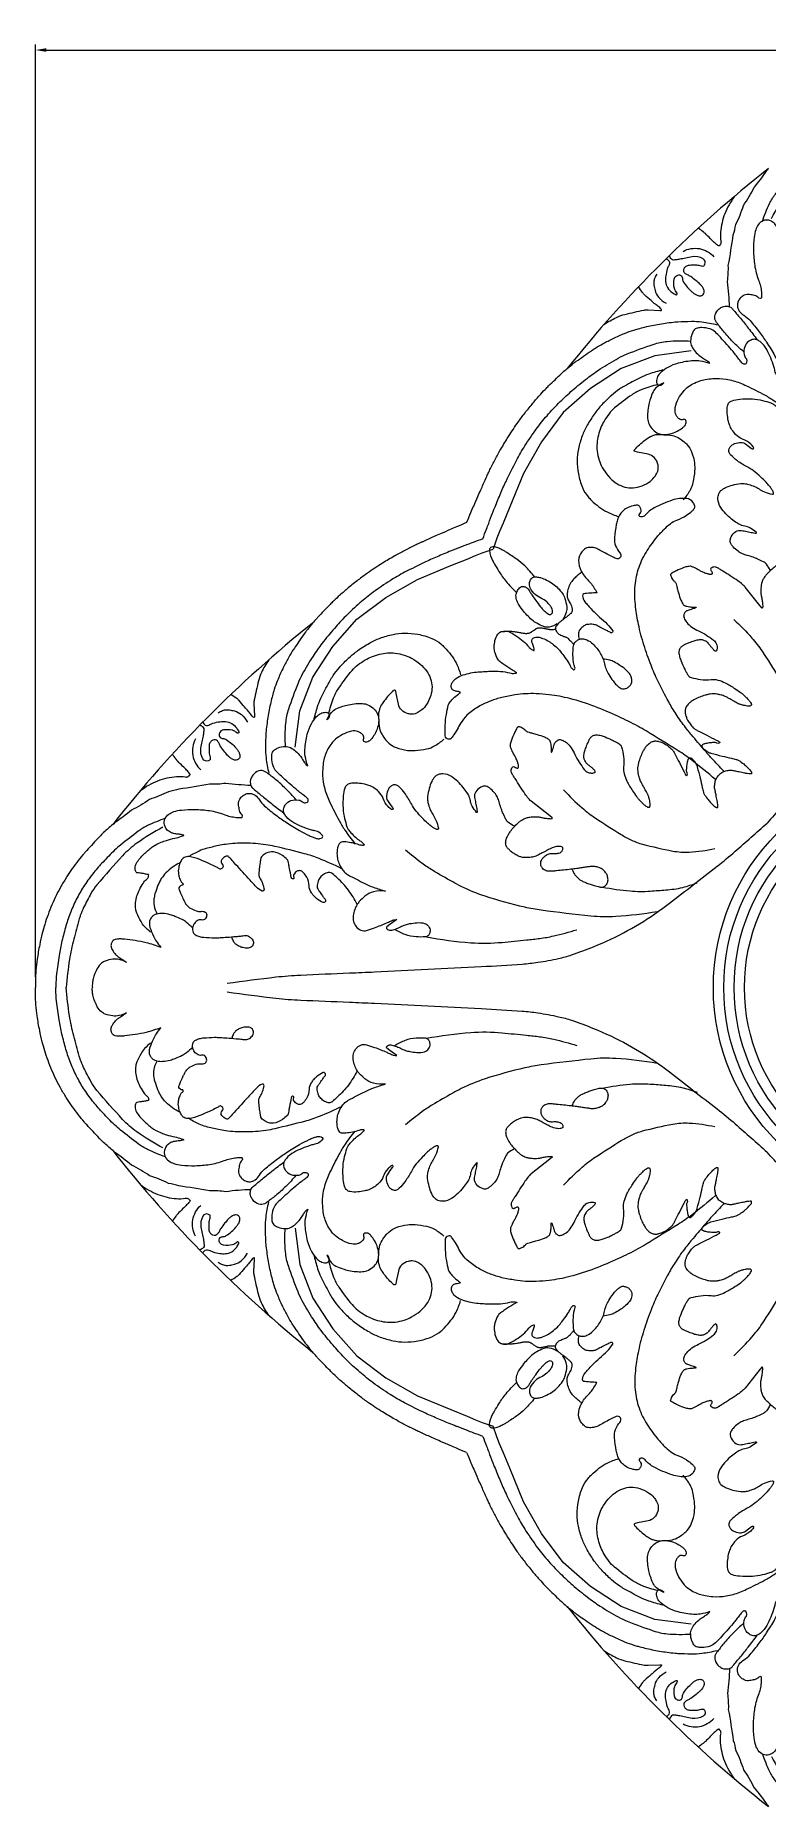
# Model space of a CAD drawing. Header units: millimetres. Extents: x 96 to 279, y 61 to 183.
# Drawn here: x 132.22 to 140.81, y 157.22 to 177.97 of the extents above; entities that cross this region are included whole.
import ezdxf

# ---------------------------------------------------------------- set-up
doc = ezdxf.new("R2010")
doc.units = ezdxf.units.MM
doc.layers.add('DIMENSIONS', color=4, linetype='Continuous')
doc.layers.add('PART', color=7, linetype='Continuous')
doc.styles.get("Standard").update_dxf_attribs({"font": 'arial.ttf'})
doc.dimstyles.new('BALMER1', dxfattribs={"dimscale": 0, "dimtxt": 0.09375, "dimasz": 0.125, "dimexe": 0.0625, "dimexo": 0.125, "dimgap": 0.0625, "dimtad": 1, "dimdec": 4, "dimlfac": -1, "dimzin": 3, "dimdsep": 46, "dimlunit": 4, "dimtxsty": 'Standard', "dimcen": 0.0625, "dimdle": 0.0625, "dimclrd": 256, "dimclre": 256, "dimclrt": 256, "dimadec": 0, "dimazin": 0, "dimtfac": 0.75, "dimtdec": 4, "dimtix": 1, "dimtmove": 2, "dimatfit": 3, "dimfxl": 1, "dimtolj": 1, "dimtzin": 3, "dimarcsym": 0})

# ---------------------------------------------------------------- blocks, each defined once
blk = doc.blocks.new('*D124')
at = {"layer": 'Defpoints', "color": 0, "transparency": 16777216}
for p in [(153.221, 177.801), (132.221, 166.817), (153.221, 166.817)]:
    blk.add_point(p, dxfattribs=at)
at = {"layer": 'DIMENSIONS', "lineweight": -2, "transparency": 16777216}
for p, q in [((132.221, 166.942), (132.221, 177.864)), ((153.221, 166.942), (153.221, 177.864)), ((132.346, 177.801), (153.096, 177.801))]:
    blk.add_line(p, q, dxfattribs=at)
at = {"layer": 'DIMENSIONS', "transparency": 16777216}
for points in [[(132.346, 177.822), (132.346, 177.78), (132.221, 177.801)], [(153.096, 177.822), (153.096, 177.78), (153.221, 177.801)]]:
    blk.add_solid(points, dxfattribs=at)
at = {"layer": 'DIMENSIONS', "transparency": 16777216, "insert": (142.721, 177.911), "char_height": 0.0938, "attachment_point": 5}
blk.add_mtext('\\A1;D', dxfattribs=at)
blk = doc.blocks.new('BALMERREPEAT217VIA')
at = {"layer": 'PART', "flags": 128}
for points in [[(-1.983, 8.977, -0.029503), (-1.898, 9.186, -0.051862), (-1.831, 9.296, -0.00731), (-1.67, 9.503, -0.020708), (-1.609, 9.573, -0.014769), (-1.471, 9.709, -0.017389), (-1.348, 9.817, -0.024386), (-1.2, 9.925, -0.025962), (-1.052, 10.012, -0.024406), (-0.889, 10.087, -0.025103), (-0.724, 10.143, -0.014163), (-0.546, 10.19, -0.015188), (-0.377, 10.223, -0.012892), (-0.159, 10.254, -0.020884), (-0.024, 10.263, -0.012557), (-0.021, 10.263, -0.002108), (0, 10.263)], [(-1.878, 9.01, -0.03179), (-1.691, 9.312, -0.0511), (-1.545, 9.479, -0.012615), (-1.204, 9.78, -0.046704), (-1.102, 9.85, -0.015938), (-0.937, 9.936, -0.029561), (-0.844, 9.975, -0.014185), (-0.804, 9.987, -0.00239), (-0.566, 10.052, -0.02731), (-0.33, 10.102, -0.019751), (0, 10.14)], [(-0.295, 9.434, -0.077789), (-0.329, 9.519, -0.091978), (-0.332, 9.596, -0.050003), (-0.311, 9.682, -0.087069), (-0.285, 9.726, -0.096107), (-0.224, 9.776, -0.057924), (-0.102, 9.825, -0.042718), (-0.058, 9.833, -0.033073), (0, 9.834)], [(-2.368, 7.974, 0.025879), (-2.392, 8.271, 0.040683), (-2.382, 8.46, 0.011183), (-2.324, 8.82, 0.032821), (-2.294, 8.94, 0.036889), (-2.204, 9.164, 0.03627), (-2.079, 9.375, 0.022418), (-1.929, 9.573, 0.002776), (-1.91, 9.595, 0.019342)], [(-0.471, 9.03, -0.022988), (-0.525, 9.203, -0.031841), (-0.55, 9.332, -0.002424), (-0.566, 9.456, -0.010696), (-0.569, 9.484, -0.028354), (-0.569, 9.53, -0.035316), (-0.565, 9.566, -0.151185), (-0.552, 9.592, -0.117139), (-0.521, 9.611, -0.12004), (-0.483, 9.615, -0.099853), (-0.439, 9.599, -0.039784), (-0.388, 9.561, -0.066364), (-0.362, 9.532, -0.002932), (-0.336, 9.493, 0.003049), (-0.31, 9.456, 0.001657), (-0.306, 9.449, 0.000712), (-0.295, 9.434)], [(-0.649, 9.151, 0.04445), (-0.715, 9.222, 0.059751), (-0.774, 9.264, 0.025362), (-0.872, 9.312, 0.058927), (-0.917, 9.325, 0.062953), (-0.993, 9.327, 0.057871), (-1.074, 9.311, 0.031351), (-1.146, 9.282, 0.028392), (-1.221, 9.24, 0.091159), (-1.267, 9.199, -0.153106), (-1.298, 9.177, -0.094613), (-1.317, 9.174, -0.297546), (-1.323, 9.178, -0.034906), (-1.324, 9.184, -0.005313), (-1.332, 9.222, -0.024734), (-1.34, 9.277, 0.038791), (-1.346, 9.311, 0.233622), (-1.358, 9.325, 0.099997), (-1.397, 9.333, 0.140951), (-1.458, 9.316, 0.06527), (-1.562, 9.232, 0.019865), (-1.645, 9.136, 0.054143), (-1.67, 9.097, 0.017574), (-1.702, 9.027, 0.020614), (-1.725, 8.965, 0.027729), (-1.75, 8.868, -0.034119), (-1.772, 8.788, -0.014675), (-1.782, 8.761, -0.472477), (-1.783, 8.761, -0.177921), (-1.784, 8.761, -0.008528), (-1.789, 8.781, -0.044345), (-1.797, 8.829, 0.040644), (-1.805, 8.882, 0.069527), (-1.817, 8.915, 0.049417), (-1.846, 8.956, 0.09236), (-1.867, 8.973, 0.057299), (-1.907, 8.989, 0.166691), (-1.973, 8.985, 0.145326), (-2.031, 8.938, 0.069742), (-2.061, 8.878, 0.053136), (-2.08, 8.791, 0.033301), (-2.087, 8.633, 0.030492), (-2.073, 8.461, 0.057091), (-2.027, 8.289, -0.069948), (-1.994, 8.147, -0.035597), (-1.992, 8.085, -0.231978), (-1.997, 8.077, -0.370336), (-2.023, 8.079, 0.14311), (-2.075, 8.109, 0.027353), (-2.134, 8.12, 0.052857), (-2.166, 8.121, 0.10794), (-2.198, 8.111, 0.071758), (-2.238, 8.081, 0.083374), (-2.265, 8.041, 0.098811), (-2.275, 8.002, 0.082246), (-2.27, 7.961, 0.087579), (-2.253, 7.926, 0.096463), (-2.199, 7.876, -0.076057), (-2.127, 7.815, -0.015338), (-2.019, 7.681, -0.017962), (-1.934, 7.56, -0.01428), (-1.839, 7.406, -0.019992), (-1.78, 7.292, -0.020099), (-1.761, 7.248, -0.022679), (-1.748, 7.209, -0.095278), (-1.745, 7.167, -0.148917), (-1.756, 7.142, -0.402336), (-1.783, 7.139, -0.133388), (-1.827, 7.197, -0.050308), (-1.836, 7.227, 0.031252), (-1.848, 7.275, 0.047366), (-1.931, 7.474, 0.092166), (-2.001, 7.561, 0.066168), (-2.038, 7.585, 0.084075), (-2.072, 7.595, 0.112108), (-2.103, 7.591, 0.073825), (-2.145, 7.569, 0.154662), (-2.19, 7.508, 0.125748), (-2.197, 7.416, 0.143735), (-2.176, 7.373, -0.211681), (-2.165, 7.342, -0.089866), (-2.173, 7.313, -0.213465), (-2.183, 7.305, -0.127539), (-2.2, 7.304, -0.12782), (-2.214, 7.312, -0.054513), (-2.248, 7.35, 0.021349), (-2.327, 7.451, 0.008184), (-2.475, 7.619, 0.021634), (-2.534, 7.679, 0.10672), (-2.596, 7.716, 0.077558), (-2.693, 7.732, 0.053351), (-2.745, 7.727, 0.104035), (-2.77, 7.717, 0.097759), (-2.786, 7.699, 0.047546), (-2.808, 7.656, 0.089825), (-2.824, 7.575, 0.1187), (-2.811, 7.513, 0.063759), (-2.771, 7.453, 0.056098), (-2.711, 7.397, 0.029134), (-2.661, 7.364, -0.039555), (-2.624, 7.339, -0.031973), (-2.615, 7.331, -0.014998), (-2.597, 7.311)], [(-2.308, 9.271, 0.06887), (-2.423, 9.066, 0.072868), (-2.473, 8.849, 0.067414), (-2.468, 8.745, -0.194129), (-2.475, 8.708, -0.078129), (-2.491, 8.69, -0.278922), (-2.498, 8.689, -0.067321), (-2.51, 8.697, -0.019931), (-2.547, 8.729, -0.012526), (-2.594, 8.776, 0.010373), (-2.651, 8.833, 0.031463), (-2.677, 8.855, 0.015053), (-2.735, 8.896)], [(-0.699, 8.661, -0.036831), (-0.763, 8.729, -0.055414), (-0.796, 8.781, -0.017651), (-0.834, 8.866, -0.027662), (-0.853, 8.922, -0.055592), (-0.868, 9.012, -0.076359), (-0.861, 9.078, -0.071467), (-0.847, 9.114, -0.080096), (-0.824, 9.14, -0.100642), (-0.788, 9.161, -0.094949), (-0.744, 9.166, -0.0654), (-0.705, 9.159, -0.02358), (-0.604, 9.119, -0.042732), (-0.541, 9.084, -0.034405), (-0.471, 9.03)], [(-1.461, 8.808, -0.084684), (-1.343, 8.972, -0.101556), (-1.2, 9.065, -0.021846), (-1.098, 9.1, -0.038035), (-1.038, 9.113, -0.086791), (-0.96, 9.11, -0.064202), (-0.862, 9.076)], [(-0.975, 6.731, -0.046343), (-1.143, 6.834, -0.048483), (-1.282, 6.962, -0.009391), (-1.337, 7.024, -0.058051), (-1.344, 7.036, -0.166978), (-1.349, 7.07, -0.095744), (-1.326, 7.125, -0.080592), (-1.289, 7.165, -0.086115), (-1.245, 7.189, -0.070107), (-1.182, 7.201, -0.160397), (-1.155, 7.193, -0.004286), (-1.128, 7.175, -0.002214), (-1.076, 7.138, -0.005328), (-1.043, 7.114, 0.010861), (-1.026, 7.102, 0.205476), (-1.017, 7.101, 0.107857), (-1.002, 7.108, 0.345942), (-0.996, 7.129, 0.075739), (-1.044, 7.206, 0.028413), (-1.079, 7.242, 0.035135), (-1.111, 7.268, 0.143692), (-1.192, 7.295, -0.116372), (-1.293, 7.322, -0.058546), (-1.346, 7.36, -0.111946), (-1.366, 7.389, -0.206369), (-1.366, 7.428, -0.138953), (-1.329, 7.471, -0.282329), (-1.292, 7.473, 0.600998), (-1.273, 7.485, 0.071904), (-1.276, 7.496, 0.201167), (-1.279, 7.499, 0.047859), (-1.291, 7.503, 0.005787), (-1.396, 7.524, 0.007267), (-1.447, 7.533, -0.011477), (-1.479, 7.539, -0.147179), (-1.498, 7.549, -0.041754), (-1.546, 7.607, -0.117883), (-1.589, 7.713, -0.158716), (-1.574, 7.797, -0.06521), (-1.541, 7.844, -0.146861), (-1.519, 7.858, -0.019615), (-1.478, 7.866, -0.011811), (-1.409, 7.876, -0.008319), (-1.33, 7.884, -0.039385), (-1.314, 7.884, -0.138245), (-1.288, 7.875, 0.061829), (-1.235, 7.846, 0.032456), (-1.163, 7.823, 0.116343), (-1.142, 7.823, 0.466512), (-1.131, 7.844, 0.108778), (-1.181, 7.916, 0.002088), (-1.283, 8.009, -0.001193), (-1.462, 8.172, -0.000241), (-1.516, 8.221, -0.000744), (-1.533, 8.237, -0.313042), (-1.539, 8.266, -0.137101), (-1.5, 8.317, -0.384743), (-1.444, 8.312, 0.49282), (-1.396, 8.316, 0.039655), (-1.387, 8.333, 0.194697), (-1.387, 8.337, 0.054482), (-1.395, 8.353, -0.025649), (-1.414, 8.386, -0.011376), (-1.447, 8.455, -0.006684), (-1.499, 8.573, -0.070569), (-1.534, 8.702, -0.163935), (-1.522, 8.76, -0.109687), (-1.496, 8.788, -0.076456), (-1.447, 8.811, -0.037087), (-1.386, 8.825, -0.059126), (-1.348, 8.826, -0.04296), (-1.305, 8.819, -0.033853), (-1.254, 8.802, -0.160087), (-1.224, 8.776, 0.346458), (-1.206, 8.769, 0.351569), (-1.198, 8.781, -0.200993), (-1.191, 8.802, -0.062486), (-1.17, 8.821, -0.223114), (-1.162, 8.822, -0.029738), (-1.149, 8.818, -0.008104), (-1.105, 8.8, -0.003556), (-1.044, 8.772, -0.006091), (-1.009, 8.756, -0.047903), (-0.974, 8.735, -0.04438), (-0.942, 8.705, -0.073623), (-0.929, 8.686, -0.023059), (-0.899, 8.618, -0.127175), (-0.893, 8.559, 0.164061), (-0.885, 8.514, 0.263668), (-0.852, 8.494, 0.190731), (-0.805, 8.511, 0.286254), (-0.792, 8.554, -0.231343), (-0.782, 8.607, -0.082692), (-0.741, 8.645, -0.112174), (-0.703, 8.66, -0.132496), (-0.647, 8.654, -0.181057), (-0.616, 8.626, -0.052635), (-0.598, 8.58, -0.049161), (-0.589, 8.528, -0.011534), (-0.583, 8.401, -0.022157), (-0.585, 8.335, -0.00285), (-0.59, 8.259, -0.001915), (-0.599, 8.147, -0.011836), (-0.604, 8.096, 0.011341), (-0.61, 8.042, 0.143279), (-0.602, 8.004, 0.099643), (-0.568, 7.962, 0.189615), (-0.519, 7.946, 0.220223), (-0.479, 7.968, 0.134474), (-0.463, 8.007, 0.090598), (-0.468, 8.069, 0.051197), (-0.485, 8.117, 0.057052), (-0.51, 8.155, 0.104369), (-0.542, 8.18, 0.078904), (-0.592, 8.197)], [(-3.11, 8.541, -0.124843), (-3.076, 8.511, -0.203571), (-3.071, 8.484, -0.078535), (-3.081, 8.457, 0.057235), (-3.097, 8.421, 0.040306), (-3.115, 8.339, 0.049891), (-3.117, 8.272, 0.117578), (-3.095, 8.201, 0.108447), (-3.04, 8.143, 0.048229), (-2.995, 8.118, 0.268566), (-2.986, 8.119, 0.469461), (-2.984, 8.141, -0.149311), (-3.014, 8.191, -0.096887), (-3.018, 8.298, -0.217578), (-2.99, 8.339, -0.150649), (-2.954, 8.349, -0.212314), (-2.93, 8.337, -0.169994), (-2.918, 8.304, 0.139412), (-2.906, 8.265, 0.035177), (-2.859, 8.203, 0.037775), (-2.808, 8.152, 0.030936), (-2.777, 8.128, 0.036614), (-2.747, 8.112, 0.136185), (-2.705, 8.105, 0.181224), (-2.676, 8.12, 0.168443), (-2.664, 8.148, 0.140217), (-2.671, 8.185, 0.039248), (-2.692, 8.218, 0.046175), (-2.714, 8.243, 0.019701), (-2.758, 8.281, 0.014105), (-2.822, 8.329, 0.052275), (-2.86, 8.35, -0.06594), (-2.889, 8.368, -0.179236), (-2.903, 8.391, -0.147251), (-2.9, 8.423, -0.146325), (-2.877, 8.451, -0.1247), (-2.837, 8.465, -0.021716), (-2.804, 8.467, -0.01463), (-2.756, 8.466, -0.073558), (-2.701, 8.455, 0.141819), (-2.672, 8.454, 0.184904), (-2.667, 8.457, 0.048151), (-2.657, 8.474, 0.383), (-2.678, 8.538, 0.175568), (-2.807, 8.562, 0.018073), (-2.881, 8.547, -0.019479), (-2.95, 8.533, -0.006051), (-2.998, 8.526, -0.012259), (-3.021, 8.524, -0.224085), (-3.047, 8.533, -0.117938), (-3.073, 8.576)], [(-2.913, 8.625, -0.084675), (-2.819, 8.658, -0.084675), (-2.72, 8.657, -0.083753), (-2.628, 8.624, -0.083753), (-2.552, 8.563)], [(-1.393, 6.912, -0.019161), (-1.512, 7.178, -0.031394), (-1.568, 7.347, -0.006864), (-1.654, 7.695, -0.022837), (-1.674, 7.801, -0.03265), (-1.692, 8.047, -0.035655), (-1.678, 8.273, -0.018662), (-1.663, 8.356, -0.010511), (-1.629, 8.502, -0.048218), (-1.6, 8.583, -0.029086), (-1.531, 8.709)], [(-3.218, 8.358, 0.065736), (-3.246, 8.309, 0.085434), (-3.255, 8.265, 0.044654), (-3.253, 8.228, 0.027219), (-3.241, 8.168, 0.116699), (-3.198, 8.086, 0.097255), (-3.11, 8.017)], [(-3.84, 7.768, -0.032311), (-3.692, 7.852, -0.052247), (-3.593, 7.887, -0.012533), (-3.37, 7.937, -0.060862), (-3.323, 7.94), (-3.186, 7.933), (-3.171, 7.933, 0.4821), (-3.165, 7.939, 0.162934), (-3.175, 7.957, 0.030409), (-3.196, 7.975, -0.016686), (-3.236, 8.005, -0.004464), (-3.288, 8.05, -0.003131), (-3.362, 8.114, -0.055473), (-3.387, 8.142, -0.024658), (-3.433, 8.212)], [(-0.05, 8.254, 0.008547), (-0.124, 7.683, 0.016941), (-0.147, 7.393, 0.000468), (-0.171, 6.822, -0.000909), (-0.184, 6.528, -0.001752), (-0.246, 5.278, -0.004558), (-0.276, 4.798, -0.020448), (-0.296, 4.614, -0.015265), (-0.341, 4.371, -0.027138), (-0.383, 4.218, -0.01567), (-0.479, 3.96, -0.028835), (-0.667, 3.563, -0.029417), (-0.895, 3.199, -0.009416), (-0.989, 3.072, -0.002102), (-1.422, 2.513, -0.012153), (-1.597, 2.3, -0.006727), (-1.928, 1.928)], [(-2.201, 7.448, -0.02389), (-2.329, 7.567, -0.025401), (-2.439, 7.689, -0.009562), (-2.515, 7.787, -0.036182), (-2.532, 7.815, -0.203663), (-2.538, 7.882, -0.155003), (-2.488, 7.953, -0.059132), (-2.447, 7.977, -0.096763), (-2.419, 7.983, -0.076814), (-2.367, 7.977, -0.133639), (-2.341, 7.961, -0.014248), (-2.328, 7.946, -0.00199), (-2.241, 7.842, -0.007435), (-2.148, 7.726, -0.006358), (-2.043, 7.588)], [(-4.269, 7.254, -0.005675), (-4.195, 7.314, -0.014344), (-4.165, 7.337, -0.002931), (-3.991, 7.458, -0.010305), (-3.94, 7.491, -0.014747), (-3.849, 7.545, -0.012039), (-3.733, 7.604, -0.016491), (-3.597, 7.665, -0.021751), (-3.491, 7.703, -0.009149), (-3.439, 7.718, -0.006122), (-3.362, 7.738, -0.017621), (-3.189, 7.774, -0.016803), (-3.005, 7.798, -0.015725), (-2.973, 7.801, -0.003158), (-2.815, 7.806, -0.039296), (-2.692, 7.799, -0.026174), (-2.512, 7.766)], [(-5.258, 5.258, -0.001181), (-5.216, 5.372, -0.001999), (-5.19, 5.439, -0.000032), (-5.144, 5.56, -0.000434), (-5.141, 5.569, -0.005075), (-5.124, 5.61, -0.001271), (-5.056, 5.776, -0.013545), (-4.987, 5.931, -0.008468), (-4.865, 6.175, -0.021215), (-4.766, 6.346, -0.017583), (-4.632, 6.543, -0.020159), (-4.506, 6.7, -0.017951), (-4.352, 6.865, -0.016911), (-4.208, 6.998, -0.014772), (-4.034, 7.141, -0.021201), (-3.882, 7.248, -0.016077), (-3.671, 7.374, -0.032809), (-3.566, 7.424, -0.011595), (-3.261, 7.536, -0.061074), (-3.097, 7.571, -0.036534), (-2.817, 7.574)], [(-2.597, 7.311), (-2.597, 7.311, 0.040849), (-2.711, 7.34, 0.061554), (-2.789, 7.344, 0.045115), (-2.968, 7.315, 0.062195), (-3.091, 7.266, 0.05769), (-3.174, 7.207, 0.095808), (-3.211, 7.158, 0.115105), (-3.225, 7.099, 0.21054), (-3.211, 7.067, 0.25145), (-3.174, 7.058, 0.202154), (-3.137, 7.086)], [(-3.148, 7.236, 0.021466), (-3.315, 7.187, 0.034842), (-3.414, 7.145, 0.00755), (-3.599, 7.047, 0.024019), (-3.655, 7.013, 0.032251), (-3.751, 6.938, 0.024915), (-3.864, 6.827, 0.031024), (-3.949, 6.723, 0.026139), (-4.035, 6.588, 0.040634), (-4.094, 6.463, 0.035232), (-4.138, 6.311, 0.052252), (-4.153, 6.175, 0.045756), (-4.139, 6.019, 0.055358), (-4.091, 5.857, 0.074751), (-4.026, 5.75, 0.032226), (-3.986, 5.708, 0.015825), (-3.898, 5.632, 0.057412), (-3.803, 5.572, 0.043863), (-3.665, 5.519)], [(-3.206, 7.065, 0.038001), (-3.394, 7.007, 0.057892), (-3.509, 6.946, 0.021062), (-3.715, 6.791, 0.058064), (-3.78, 6.723, 0.029009), (-3.838, 6.637, 0.036151), (-3.875, 6.562, 0.037977), (-3.905, 6.471, 0.037759), (-3.92, 6.376, 0.051965), (-3.919, 6.286, 0.043687), (-3.896, 6.18, 0.05615), (-3.859, 6.094, 0.043202), (-3.79, 5.994, 0.063425), (-3.709, 5.919, 0.068437), (-3.619, 5.871, 0.085673), (-3.523, 5.854, 0.080702), (-3.42, 5.869, 0.063038), (-3.317, 5.918, 0.084722), (-3.253, 5.975, 0.034633), (-3.223, 6.02, 0.054035), (-3.208, 6.052, 0.077214), (-3.203, 6.087, 0.06039), (-3.208, 6.133, 0.137239), (-3.25, 6.209, 0.146798), (-3.321, 6.248), (-3.445, 6.273), (-3.474, 6.279, -0.569849), (-3.481, 6.301, -0.059912), (-3.36, 6.413, -0.00634), (-3.31, 6.448, -0.032461), (-3.299, 6.454, -0.024735), (-3.291, 6.458, -0.006455), (-3.256, 6.471, -0.073045), (-3.205, 6.481, -0.057036), (-3.139, 6.477)], [(-3.137, 7.086, 0.070637), (-3.224, 7.032, 0.113089), (-3.264, 6.98, 0.024529), (-3.295, 6.9, 0.029796), (-3.314, 6.832, 0.03025), (-3.327, 6.744, 0.036366), (-3.328, 6.669, 0.096923), (-3.31, 6.6, 0.084237), (-3.263, 6.533, 0.099905), (-3.203, 6.493, 0.099158), (-3.131, 6.479, 0.071401), (-3.048, 6.491, 0.063595), (-2.963, 6.529, 0.039075), (-2.906, 6.569, 0.083447), (-2.885, 6.594, 0.100898), (-2.876, 6.621, 0.127623), (-2.878, 6.643, 0.43233), (-2.911, 6.656, -0.286916), (-2.958, 6.662, -0.073356), (-2.984, 6.69, -0.075566), (-3, 6.724, -0.12343), (-3.004, 6.796, -0.078539), (-2.965, 6.902, -0.038653), (-2.909, 6.985, -0.061074), (-2.864, 7.029, -0.040645), (-2.796, 7.074, -0.041615), (-2.723, 7.105, -0.036461), (-2.652, 7.124, -0.030156), (-2.562, 7.135, -0.056138), (-2.407, 7.128, -0.051974), (-2.246, 7.084, -0.02178), (-2.168, 7.05, -0.007808), (-1.957, 6.943, -0.027857), (-1.845, 6.875, -0.018133), (-1.682, 6.756)], [(-1.89, 4.886, 0.062141), (-1.934, 4.959, 0.113021), (-1.971, 4.989, 0.010572), (-2.039, 5.021, 0.014537), (-2.09, 5.041, 0.022931), (-2.16, 5.063, -0.028693), (-2.216, 5.082, -0.066738), (-2.268, 5.111, -0.050525), (-2.326, 5.164, -0.050684), (-2.349, 5.196, -0.067579), (-2.36, 5.223, -0.113367), (-2.36, 5.243, -0.057326), (-2.348, 5.281, -0.149423), (-2.294, 5.342, -0.181221), (-2.227, 5.355, -0.015288), (-2.163, 5.343, 0.015062), (-2.099, 5.33, 0.001926), (-2.067, 5.324, 0.006529), (-2.057, 5.323, 0.740407), (-2.053, 5.332, 0.054097), (-2.124, 5.382, 0.087784), (-2.189, 5.405, -0.084788), (-2.257, 5.428, -0.028984), (-2.281, 5.443, -0.010165), (-2.344, 5.489, -0.0814), (-2.471, 5.625, -0.142133), (-2.504, 5.727, -0.095208), (-2.494, 5.785, -0.125749), (-2.468, 5.822, -0.06852), (-2.414, 5.858, -0.051469), (-2.332, 5.887, -0.026361), (-2.237, 5.905, -0.061941), (-2.196, 5.905, -0.040058), (-2.143, 5.895, -0.030301), (-2.076, 5.871, -0.046678), (-2.022, 5.842, 0.04017), (-1.96, 5.808, 0.060341), (-1.866, 5.779, 0.430488), (-1.853, 5.789, 0.120567), (-1.855, 5.806, 0.061266), (-1.871, 5.836, 0.017868), (-1.895, 5.869, 0.015338), (-1.926, 5.906, 0.020229), (-1.985, 5.966, 0.015733), (-2.066, 6.038, 0.055429), (-2.153, 6.096, -0.040044), (-2.276, 6.172, -0.039425), (-2.352, 6.238, -0.102543), (-2.373, 6.27, -0.132013), (-2.376, 6.295, -0.09166), (-2.364, 6.327, -0.093507), (-2.344, 6.352, -0.070395), (-2.307, 6.373, -0.106574), (-2.232, 6.387, -0.154108), (-2.181, 6.369), (-2.145, 6.343), (-2.109, 6.316, 0.106353), (-2.098, 6.311, 0.146753), (-2.09, 6.312, 0.191759), (-2.086, 6.315, 0.105986), (-2.085, 6.322, 0.178065), (-2.087, 6.33, 0.02903), (-2.12, 6.367, 0.107263), (-2.215, 6.426, -0.121112), (-2.297, 6.481, -0.045081), (-2.339, 6.535, -0.047834), (-2.368, 6.593, -0.04223), (-2.382, 6.643, -0.026951), (-2.394, 6.724, -0.067683), (-2.391, 6.814, -0.138854), (-2.371, 6.854, -0.133241), (-2.338, 6.876, -0.057317), (-2.248, 6.894, -0.035544), (-2.1, 6.896, -0.043551), (-1.98, 6.878, -0.023863), (-1.885, 6.851, -0.066242), (-1.853, 6.835, -0.036919), (-1.814, 6.804, -0.025123), (-1.761, 6.751, -0.036912), (-1.721, 6.699, 0.052272), (-1.691, 6.663, 0.037455), (-1.677, 6.65, 0.140585), (-1.672, 6.649, 0.361799), (-1.668, 6.651, 0.074189), (-1.666, 6.673, 0.075048), (-1.673, 6.71, -0.035872), (-1.694, 6.786, -0.02247), (-1.706, 6.862, -0.041674), (-1.707, 6.903, -0.258037), (-1.683, 6.942, -0.116828), (-1.591, 6.967, -0.049654), (-1.518, 6.963, -0.058851), (-1.459, 6.946, -0.044352), (-1.386, 6.908, -0.072443), (-1.348, 6.875, -0.051608), (-1.32, 6.835, -0.011653), (-1.22, 6.643, -0.024243), (-1.176, 6.541, -0.017837), (-1.129, 6.398)], [(-1.129, 6.398, -0.094928), (-1.121, 6.54, -0.119422), (-1.069, 6.641, -0.025031), (-1.007, 6.706, -0.053061), (-0.973, 6.731, -0.053301), (-0.914, 6.759, -0.04787), (-0.843, 6.776, -0.091023), (-0.775, 6.773, -0.102717), (-0.719, 6.748, -0.142848), (-0.673, 6.687, -0.164952), (-0.67, 6.621, -0.018916), (-0.701, 6.526, -0.012509), (-0.758, 6.385, -0.004129), (-0.778, 6.34, 0.007823), (-0.789, 6.316, 0.05844), (-0.793, 6.302, 0.024496), (-0.796, 6.268)], [(-3.139, 6.477, -0.066178), (-3.038, 6.469, -0.083586), (-2.964, 6.439, -0.029809), (-2.9, 6.394, -0.046744), (-2.864, 6.36, -0.086298), (-2.812, 6.275, -0.062452), (-2.779, 6.142, -0.049835), (-2.777, 6.053, -0.031884), (-2.796, 5.917, -0.077413), (-2.831, 5.825, -0.055646), (-2.911, 5.714)], [(-0.796, 6.268), (-0.737, 6.349), (-0.711, 6.383, -0.362947), (-0.694, 6.387, -0.205817), (-0.675, 6.364, -0.105884), (-0.672, 6.337, -0.051716), (-0.685, 6.283, -0.039441), (-0.711, 6.224, 0.04082), (-0.736, 6.166, 0.036216), (-0.749, 6.114, 0.023789), (-0.76, 6.032, 0.096548), (-0.751, 5.941, 0.155382), (-0.718, 5.894, 0.093398), (-0.691, 5.88, 0.090595), (-0.66, 5.877, 0.104786), (-0.624, 5.888, 0.125437), (-0.601, 5.909, 0.131731), (-0.594, 5.931, 0.028422), (-0.594, 6.039, 0.069204), (-0.62, 6.168, 0.065865), (-0.683, 6.291)], [(-0.888, 3.214, 0.02488), (-0.831, 3.702, 0.042269), (-0.837, 3.992, 0.007588), (-0.906, 4.574, 0.022721), (-0.941, 4.766, 0.022496), (-1.07, 5.233, 0.036132), (-1.184, 5.512, 0.013067), (-1.237, 5.612, 0.005365), (-1.374, 5.85, 0.027686), (-1.456, 5.972, 0.016577), (-1.609, 6.163)], [(-0.594, 5.919, -0.029327), (-0.526, 5.401, -0.041349), (-0.53, 5.031, -0.002546), (-0.558, 4.748, -0.004596), (-0.576, 4.591, -0.026608), (-0.605, 4.428, -0.015667), (-0.677, 4.157)], [(-1.382, 4.21, -0.055335), (-1.329, 4.186, -0.075397), (-1.296, 4.159, -0.010954), (-1.267, 4.125, -0.044227), (-1.26, 4.116, -0.022219), (-1.24, 4.076, -0.019282), (-1.22, 4.028, -0.005476), (-1.202, 3.977, -0.011894), (-1.194, 3.953, -0.010959), (-1.187, 3.924, -0.010482), (-1.18, 3.894, -0.019101), (-1.178, 3.881, -0.016641), (-1.177, 3.866, -0.077199), (-1.178, 3.854, -0.048175), (-1.185, 3.837, -0.078845), (-1.195, 3.821, -0.063592), (-1.213, 3.806, -0.048968), (-1.232, 3.797, -0.054249), (-1.249, 3.793, -0.051368), (-1.274, 3.792, -0.052398), (-1.298, 3.796, -0.030832), (-1.318, 3.803, -0.035149), (-1.336, 3.812, -0.037598), (-1.348, 3.821, -0.022265), (-1.368, 3.838, -0.065745), (-1.394, 3.871, -0.06491), (-1.41, 3.91, -0.041882), (-1.419, 3.956, -0.059104), (-1.419, 3.989, -0.000771), (-1.413, 4.033, -0.00135), (-1.409, 4.058, -0.00041), (-1.402, 4.109, 0.00071), (-1.395, 4.159, 0.005802), (-1.386, 4.228, 0.002419), (-1.368, 4.395, 0.008439), (-1.363, 4.442, 0.011427), (-1.362, 4.477, 0.051722), (-1.363, 4.492, 0.031597), (-1.369, 4.517, 0.067746), (-1.38, 4.54, 0.066679), (-1.397, 4.56, 0.043684), (-1.409, 4.569, 0.040432), (-1.423, 4.576, 0.072628), (-1.438, 4.58, 0.04603), (-1.464, 4.58, 0.097361), (-1.49, 4.573, 0.06359), (-1.523, 4.55, 0.091245), (-1.559, 4.503, 0.113142), (-1.572, 4.456, 0.02303), (-1.571, 4.428, -0.028038), (-1.571, 4.405, -0.013192), (-1.572, 4.388, -0.01129), (-1.575, 4.369, -0.143441), (-1.589, 4.34, -0.141874), (-1.616, 4.322, -0.084476), (-1.632, 4.32, -0.144002), (-1.641, 4.323, -0.145799), (-1.648, 4.333, -0.077654), (-1.653, 4.354, -0.076747), (-1.648, 4.411, -0.059237), (-1.622, 4.479, -0.001407), (-1.599, 4.522, 0.001995), (-1.583, 4.553, 0.001021), (-1.559, 4.598, 0.001872), (-1.547, 4.623, 0.05422), (-1.536, 4.65, 0.027334), (-1.525, 4.707, 0.029353), (-1.522, 4.743, 0.030412), (-1.523, 4.777, 0.045485), (-1.53, 4.813, 0.040937), (-1.544, 4.85, 0.037102), (-1.569, 4.893, 0.035928), (-1.6, 4.933, 0.016029), (-1.627, 4.962, 0.034542), (-1.641, 4.974, 0.025823), (-1.653, 4.982, 0.035502), (-1.663, 4.986, 0.055074), (-1.674, 4.99, 0.037045), (-1.692, 4.991, 0.04288), (-1.712, 4.99, 0.033371), (-1.736, 4.984, 0.034154), (-1.764, 4.974, 0.027894), (-1.795, 4.958, 0.029278), (-1.833, 4.933, 0.020798), (-1.882, 4.892, 0.020442), (-1.927, 4.848, 0.031022), (-1.954, 4.816, 0.027448), (-1.971, 4.79, 0.035162), (-1.982, 4.768, 0.03475), (-1.989, 4.745, 0.022845), (-1.997, 4.708, 0.028856), (-2.002, 4.65, 0.042525), (-2, 4.611, 0.025234), (-1.993, 4.573, -0.021693), (-1.985, 4.529, -0.008949), (-1.981, 4.5, -0.010113), (-1.979, 4.474, -0.066652), (-1.98, 4.451, -0.241315), (-1.984, 4.445, -0.059037), (-1.987, 4.444, -0.281072), (-1.987, 4.445), (-2.011, 4.475), (-2.183, 4.693, 0.03609), (-2.191, 4.702, 0.015087), (-2.214, 4.722, 0.026369), (-2.27, 4.765, 0.008863), (-2.448, 4.88, 0.000519), (-2.484, 4.903, 0.001717), (-2.495, 4.91, 0.010452), (-2.502, 4.914, 0.004288), (-2.519, 4.923, 0.117101), (-2.537, 4.928, 0.079445), (-2.563, 4.924, 0.155894), (-2.586, 4.908, 0.268147), (-2.588, 4.892, 0.064658), (-2.582, 4.882, -0.061141), (-2.576, 4.871, -0.023319), (-2.57, 4.856, -0.099144), (-2.57, 4.853, -0.179664), (-2.572, 4.848, -0.089698), (-2.581, 4.842, -0.030228), (-2.588, 4.84, -0.065433), (-2.591, 4.839, -0.046157), (-2.596, 4.839, -0.019291), (-2.608, 4.842, -0.030564), (-2.646, 4.853, -0.025421), (-2.69, 4.871, -0.017212), (-2.725, 4.89, 0.014247), (-2.767, 4.913, 0.011738), (-2.799, 4.927, 0.022995), (-2.815, 4.934, 0.086955), (-2.829, 4.936, 0.04248), (-2.857, 4.933, 0.042033), (-2.904, 4.92, 0.021532), (-2.989, 4.883, 0.010133), (-3.037, 4.859, 0.038499), (-3.049, 4.851, 0.04495), (-3.053, 4.848, 0.043758), (-3.057, 4.843, 0.20826), (-3.058, 4.834, 0.051816), (-3.046, 4.801, 0.107024), (-3.014, 4.76, -0.153966), (-2.995, 4.73, -0.00013), (-2.986, 4.7, -0.000171), (-2.98, 4.677, -0.000105), (-2.973, 4.65, 0.000048), (-2.965, 4.623, 0.026305), (-2.937, 4.537, 0.052719), (-2.916, 4.497, 0.051426), (-2.904, 4.482, 0.08486), (-2.894, 4.475, 0.033083), (-2.883, 4.471, 0.024033), (-2.868, 4.467, 0.020224), (-2.834, 4.461, 0.016431), (-2.791, 4.457, 0.052125), (-2.772, 4.457, -0.098792), (-2.762, 4.457, -0.070635), (-2.758, 4.455, -0.311564), (-2.758, 4.454, -0.03283), (-2.758, 4.454, -0.019732), (-2.758, 4.454, -0.163476), (-2.761, 4.451, -0.048924), (-2.773, 4.445, -0.003858), (-2.786, 4.441, -0.0016), (-2.817, 4.43, -0.007945), (-2.846, 4.421, 0.011117), (-2.866, 4.414, 0.093841), (-2.875, 4.409, 0.043336), (-2.891, 4.393, 0.068115), (-2.901, 4.377, 0.079899), (-2.905, 4.361, 0.076177), (-2.905, 4.352, 0.030674), (-2.899, 4.332, 0.091782), (-2.87, 4.279, 0.06593), (-2.808, 4.222, 0.049261), (-2.732, 4.179, -0.040533), (-2.639, 4.129, -0.017744), (-2.555, 4.07, -0.065827), (-2.535, 4.05, -0.07092), (-2.521, 4.025, -0.067287), (-2.514, 3.996, -0.022303), (-2.513, 3.98, -0.032443), (-2.513, 3.969, -0.061756), (-2.518, 3.951, -0.127166), (-2.523, 3.944, -0.056767), (-2.527, 3.941, -0.139707), (-2.528, 3.941, -0.064437), (-2.531, 3.941, -0.034369), (-2.535, 3.943, -0.036361), (-2.547, 3.95, -0.05571), (-2.553, 3.956, -0.008559), (-2.56, 3.964, -0.002152), (-2.585, 3.994, -0.006358), (-2.605, 4.019, 0.008582), (-2.62, 4.037, 0.067815), (-2.634, 4.049, 0.041034), (-2.66, 4.064, 0.034463), (-2.677, 4.071, 0.042271), (-2.692, 4.074, 0.046899), (-2.712, 4.075, 0.036018), (-2.737, 4.072, 0.026331), (-2.785, 4.059, 0.021122), (-2.843, 4.038, 0.004791), (-2.883, 4.022, 0.011887), (-2.899, 4.014, 0.013959), (-2.911, 4.008, 0.013424), (-2.922, 4.001, 0.055103), (-2.932, 3.994, 0.033497), (-2.944, 3.979, 0.060241), (-2.953, 3.964, 0.051631), (-2.959, 3.945, 0.054349), (-2.961, 3.927, 0.039299), (-2.958, 3.901, 0.042229), (-2.944, 3.847, 0.025919), (-2.909, 3.763, 0.007181), (-2.888, 3.719, 0.009536), (-2.87, 3.686, 0.028562), (-2.854, 3.661, 0.036342), (-2.839, 3.643, 0.139204), (-2.819, 3.632, 0.027165), (-2.707, 3.61, 0.067475), (-2.583, 3.609, -0.104099), (-2.503, 3.603, -0.045434), (-2.418, 3.57, -0.03186), (-2.306, 3.504, -0.004153), (-2.239, 3.458, -0.023731), (-2.227, 3.45, -0.007843), (-2.199, 3.425, -0.009834), (-2.177, 3.404, -0.00701), (-2.167, 3.394, -0.003539), (-2.148, 3.374, -0.032479), (-2.127, 3.348, -0.045846), (-2.115, 3.328, -0.073471), (-2.112, 3.319, -0.098506), (-2.112, 3.312, -0.139896), (-2.115, 3.306, -0.096717), (-2.123, 3.301, -0.08937), (-2.14, 3.298, -0.04965), (-2.171, 3.3, -0.008734), (-2.202, 3.306, -0.017392), (-2.217, 3.31, -0.014141), (-2.252, 3.321, -0.03826), (-2.265, 3.326, -0.004991), (-2.278, 3.333, -0.001234), (-2.332, 3.363, -0.003536), (-2.375, 3.388, 0.004955), (-2.406, 3.405, 0.04384), (-2.429, 3.416, 0.020952), (-2.48, 3.431, 0.023808), (-2.518, 3.438, 0.028828), (-2.55, 3.441, 0.030107), (-2.576, 3.441, 0.023092), (-2.61, 3.436, 0.031538), (-2.651, 3.426, 0.019073), (-2.716, 3.403, 0.024455), (-2.777, 3.375, 0.035803), (-2.816, 3.351, 0.033275), (-2.844, 3.328, 0.044247), (-2.861, 3.309, 0.030736), (-2.875, 3.289, 0.0411), (-2.882, 3.272, 0.03016), (-2.887, 3.255, 0.043674), (-2.889, 3.242, 0.031079), (-2.889, 3.23, 0.02368), (-2.887, 3.213, 0.030066), (-2.883, 3.196, 0.016918), (-2.874, 3.167, 0.039224), (-2.859, 3.133, 0.028104), (-2.831, 3.09, 0.041336), (-2.792, 3.044, 0.073337), (-2.765, 3.023, 0.00344), (-2.729, 3.004, 0.001321), (-2.635, 2.956, 0.003882), (-2.526, 2.9, -0.015244), (-2.498, 2.886, -0.030911), (-2.49, 2.88, -0.037555), (-2.484, 2.875, -0.008958), (-2.484, 2.875, -0.002732), (-2.483, 2.875, -0.367999), (-2.483, 2.87, -0.121622), (-2.492, 2.863, -0.223486), (-2.517, 2.864, 0.141203), (-2.554, 2.871, 0.009474), (-2.608, 2.866, 0.019321), (-2.635, 2.861, 0.009154), (-2.656, 2.856, 0.015881), (-2.668, 2.853, 0.057761), (-2.68, 2.848, 0.072501), (-2.688, 2.841, 0.08462), (-2.692, 2.835, 0.116398), (-2.693, 2.83, 0.057066), (-2.692, 2.825, 0.053335), (-2.69, 2.82, 0.043447), (-2.684, 2.811, 0.037563), (-2.675, 2.801, 0.014325), (-2.668, 2.795, 0.007773), (-2.655, 2.784, 0.027036), (-2.621, 2.761, 0.052358), (-2.602, 2.751, 0.022184), (-2.585, 2.746, 0.002839), (-2.455, 2.712, 0.009804), (-2.345, 2.687, -0.019731), (-2.291, 2.674, -0.064468), (-2.26, 2.66, -0.031785), (-2.202, 2.62, -0.016006), (-2.182, 2.602, -0.009908), (-2.15, 2.572, -0.047499), (-2.112, 2.528, -0.182988), (-2.109, 2.513, -0.091481), (-2.111, 2.506, -0.241504), (-2.113, 2.504, -0.031672), (-2.118, 2.504, -0.020706), (-2.125, 2.504, -0.009949), (-2.161, 2.507, -0.020834), (-2.178, 2.51, -0.001667), (-2.191, 2.513, -0.000337), (-2.257, 2.526, -0.002883), (-2.306, 2.536, 0.003657), (-2.345, 2.544, 0.076082), (-2.353, 2.545, 0.013735), (-2.401, 2.538, 0.081446), (-2.448, 2.522, 0.074807), (-2.491, 2.491)], [(-2.316, 4.313, -0.022231), (-2.105, 4.095, -0.034678), (-1.987, 3.941, -0.009827), (-1.793, 3.637, -0.025877), (-1.728, 3.517, -0.046117), (-1.68, 3.387, -0.01758), (-1.6, 3.033, -0.061915), (-1.587, 2.84, -0.039511), (-1.629, 2.54)], [(-1.178, 3.856, -0.028445), (-1.132, 3.533, -0.039106), (-1.13, 3.296, -0.003448), (-1.145, 3.114, -0.006467), (-1.154, 3.018, -0.038393), (-1.174, 2.916, -0.022435), (-1.227, 2.748)]]:
    blk.add_lwpolyline(points, format="xyb", dxfattribs=at)
blk.add_lwpolyline([(-2.818, 7.459), (-3.243, 7.403), (-3.637, 7.252), (-3.997, 7.018), (-4.316, 6.736), (-4.572, 6.395), (-4.782, 6.024), (-4.944, 5.632), (-5.02, 5.442), (-5.064, 5.345), (-5.095, 5.265), (-5.137, 5.137)], dxfattribs=at)
blk = doc.blocks.new('BALMERREPEAT217VIB')
at = {"layer": 'PART', "flags": 128}
for points in [[(-2.432, 2.53, -0.004116), (-2.578, 2.687, -0.006784), (-2.664, 2.785, -0.00022), (-2.813, 2.96, -0.004482), (-2.821, 2.968, -0.007061), (-2.87, 3.029, -0.006144), (-2.924, 3.101, -0.009665), (-2.941, 3.125, -0.002905), (-2.995, 3.205, -0.021509), (-3.081, 3.347, -0.012777), (-3.209, 3.595, -0.020292), (-3.288, 3.777, -0.016097), (-3.371, 4.014, -0.022397), (-3.435, 4.255, -0.027136), (-3.468, 4.459, -0.01827), (-3.477, 4.583, -0.022705), (-3.476, 4.683, -0.030161), (-3.463, 4.795, -0.032085), (-3.437, 4.898, -0.030034), (-3.398, 5, -0.029422), (-3.346, 5.098, -0.01987), (-3.29, 5.183, -0.016551), (-3.216, 5.279, -0.02453), (-3.133, 5.371, -0.031171), (-3.06, 5.435, -0.074007), (-2.984, 5.478, 0.052316), (-2.873, 5.533, 0.038253), (-2.806, 5.584, 0.07789), (-2.78, 5.616, 0.189271), (-2.776, 5.641, 0.098067), (-2.795, 5.684, 0.218562), (-2.87, 5.729, 0.108062), (-3.04, 5.71, 0.019692), (-3.149, 5.668, 0.020231), (-3.252, 5.619, 0.099784), (-3.356, 5.534, -0.253863), (-3.408, 5.514, -0.643227), (-3.42, 5.55, 0.31935), (-3.407, 5.61, 0.048553), (-3.423, 5.638, 0.118216), (-3.433, 5.647, 0.134295), (-3.45, 5.651, 0.049237), (-3.498, 5.645, 0.064512), (-3.572, 5.617, 0.080197), (-3.623, 5.578, 0.055081), (-3.657, 5.533, 0.052936), (-3.682, 5.479, 0.042205), (-3.695, 5.425, 0.015218), (-3.715, 5.273, 0.223215), (-3.652, 5.094, -0.820475), (-3.698, 5.026, -0.015203), (-3.724, 5.038, -0.006313), (-3.785, 5.069, -0.007881), (-3.854, 5.107, 0.009675), (-3.911, 5.137, 0.07851), (-3.962, 5.154, 0.067003), (-4.026, 5.156, 0.128821), (-4.055, 5.145, 0.068059), (-4.098, 5.105, 0.163862), (-4.136, 5.004, 0.135532), (-4.105, 4.879, 0.068468), (-4.021, 4.767, -0.070868), (-3.94, 4.658, -0.006728), (-3.924, 4.627, -0.490373), (-3.924, 4.626, -0.047566), (-3.93, 4.626, 0.009294), (-3.957, 4.624, 0.00597), (-4.044, 4.618, 0.016967), (-4.074, 4.614, 0.405764), (-4.091, 4.591, 0.132114), (-4.063, 4.521, 0.016707), (-4.026, 4.476, 0.013476), (-3.977, 4.423, 0.020742), (-3.89, 4.341, -0.020562), (-3.801, 4.258, -0.048624), (-3.737, 4.178, -0.365184), (-3.739, 4.163, -0.123632), (-3.749, 4.157, -0.17462), (-3.758, 4.158, -0.006668), (-3.767, 4.162, -0.001453), (-3.81, 4.183, -0.003918), (-3.872, 4.215, 0.004386), (-3.928, 4.244, 0.091992), (-3.966, 4.255, 0.054128), (-4.033, 4.254, 0.122398), (-4.075, 4.238, 0.084692), (-4.121, 4.193, 0.140912), (-4.139, 4.144, 0.114887), (-4.129, 4.082)], [(-4.65, 4.81, 0.029954), (-4.768, 4.941, 0.043878), (-4.861, 5.018, 0.004067), (-4.978, 5.096, 0.015315), (-5.01, 5.116, 0.023619), (-5.06, 5.142, 0.026672), (-5.105, 5.16, 0.104658), (-5.14, 5.163, 0.129031), (-5.167, 5.154, 0.285078), (-5.182, 5.119, 0.082025), (-5.144, 5.002, 0.012719), (-5.122, 4.962, 0.005918), (-5.07, 4.876, 0.03539), (-4.986, 4.759, 0.028413), (-4.864, 4.627)], [(-4.387, 4.26, -0.089305), (-4.48, 4.224, -0.140512), (-4.544, 4.229, -0.038219), (-4.627, 4.268, -0.050198), (-4.683, 4.308, -0.022969), (-4.742, 4.364, -0.023047), (-4.795, 4.426, -0.052051), (-4.851, 4.514, -0.084565), (-4.869, 4.576, -0.08505), (-4.868, 4.61, -0.067823), (-4.853, 4.651, -0.108202), (-4.819, 4.691, -0.184941), (-4.788, 4.7, -0.113987), (-4.752, 4.689, -0.110092), (-4.723, 4.662, -0.014677), (-4.701, 4.628, 0.013035), (-4.677, 4.59, 0.009162), (-4.639, 4.536, 0.006482), (-4.583, 4.462, 0.08577), (-4.49, 4.376, 0.320345), (-4.453, 4.377, 0.244491), (-4.441, 4.404, 0.121611), (-4.457, 4.457, 0.041974), (-4.476, 4.483, 0.026622), (-4.51, 4.519, 0.086237), (-4.572, 4.56, -0.07412), (-4.645, 4.606, -0.104318), (-4.703, 4.682, -0.156522), (-4.712, 4.746, -0.117858), (-4.694, 4.788, -0.166548), (-4.666, 4.807, -0.078069), (-4.63, 4.811, -0.058968), (-4.582, 4.803, -0.044964), (-4.511, 4.775, -0.040312), (-4.438, 4.732, -0.043929), (-4.379, 4.681, -0.041068), (-4.326, 4.617, -0.073175), (-4.298, 4.56, -0.047134), (-4.276, 4.464, -0.108064), (-4.282, 4.397, -0.076803), (-4.323, 4.313)], [(-4.093, 4.867, 0.012345), (-4.113, 4.856, 0.024601), (-4.122, 4.85, 0.024719), (-4.158, 4.82, 0.021491), (-4.197, 4.783, 0.064433), (-4.234, 4.731, 0.055264), (-4.261, 4.662, 0.054795), (-4.271, 4.606, 0.077623), (-4.266, 4.566, 0.089565), (-4.245, 4.52, -0.080302), (-4.22, 4.468, -0.020594), (-4.211, 4.435, -0.061858), (-4.21, 4.424, -0.103821), (-4.215, 4.404, -0.083494), (-4.229, 4.384, -0.018062), (-4.255, 4.36, -0.01539), (-4.286, 4.335, -0.011627), (-4.326, 4.305, 0.017029), (-4.353, 4.285, 0.016986), (-4.363, 4.277, 0.008279), (-4.381, 4.259, 0.065494), (-4.396, 4.24, 0.065649), (-4.406, 4.217, 0.121621), (-4.406, 4.198, 0.090157), (-4.396, 4.173, 0.057656), (-4.375, 4.147, 0.093137), (-4.357, 4.135, 0.000357), (-4.332, 4.125, 0.000382), (-4.309, 4.115, 0.000397), (-4.295, 4.109, -0.00174), (-4.28, 4.104, -0.078624), (-4.268, 4.096, -0.022878), (-4.233, 4.063, -0.003187), (-4.225, 4.054, -0.001827), (-4.21, 4.038, -0.017899), (-4.202, 4.029, -0.009953), (-4.188, 4.011)], [(-2.533, 2.437, 0.014134), (-2.807, 2.662, 0.025278), (-2.97, 2.775, 0.002974), (-3.345, 3.006, 0.011744), (-3.442, 3.062, 0.017839), (-3.669, 3.175, 0.015088), (-3.947, 3.292, 0.02767), (-4.241, 3.386, 0.035189), (-4.481, 3.431, 0.019607), (-4.633, 3.443, 0.024072), (-4.757, 3.442, 0.023615), (-4.882, 3.428, 0.019304), (-5.034, 3.399, 0.033905), (-5.168, 3.357, 0.03435), (-5.294, 3.299, 0.050538), (-5.422, 3.21, 0.066686), (-5.502, 3.122, 0.027853), (-5.549, 3.043, -0.028136), (-5.597, 2.965, -0.011932), (-5.626, 2.924, -0.038184), (-5.636, 2.913, -0.176858), (-5.643, 2.91, -0.06193), (-5.665, 2.911, -0.34239), (-5.698, 2.948, -0.061336), (-5.686, 3.2, -0.013642), (-5.664, 3.308, -0.085573), (-5.658, 3.324, -0.048842), (-5.621, 3.37, -0.032488), (-5.557, 3.43, -0.018668), (-5.532, 3.448, 0.052777), (-5.524, 3.455, 0.030909), (-5.522, 3.458, 0.192415), (-5.521, 3.459, 0.2479), (-5.521, 3.459, 0.006643), (-5.528, 3.462, 0.098483), (-5.561, 3.47, -0.091423), (-5.597, 3.479, -0.16954), (-5.621, 3.501, -0.136456), (-5.629, 3.54, -0.110472), (-5.622, 3.565, -0.066902), (-5.598, 3.598, -0.112767), (-5.51, 3.655, -0.064837), (-5.333, 3.696, -0.016027), (-5.167, 3.706, -0.023285), (-5.052, 3.705, -0.052603), (-4.942, 3.686, 0.101006), (-4.884, 3.682, 0.038846), (-4.863, 3.687, 0.603268), (-4.862, 3.688, 0.040308), (-4.871, 3.695, -0.010491), (-4.907, 3.716, -0.004424), (-4.999, 3.776, -0.007517), (-5.052, 3.812, -0.113819), (-5.083, 3.846, -0.057029), (-5.117, 3.93, -0.072299), (-5.125, 3.987, -0.052227), (-5.116, 4.066, -0.103268), (-5.083, 4.139, -0.148537), (-5.038, 4.172, -0.195328), (-4.958, 4.17, -0.073044), (-4.785, 4.059, -0.050703), (-4.721, 3.991, 0.107217), (-4.687, 3.962, 0.041545), (-4.66, 3.95, 0.411208), (-4.657, 3.952, 0.11442), (-4.657, 3.955, 0.013826), (-4.661, 3.984, 0.079772), (-4.677, 4.03, -0.114424), (-4.686, 4.063, -0.183905), (-4.68, 4.082, -0.124443), (-4.655, 4.1, -0.104951), (-4.623, 4.106, -0.070375), (-4.576, 4.098, -0.042875), (-4.504, 4.068, -0.048962), (-4.447, 4.03, -0.018468), (-4.385, 3.977, -0.032404), (-4.354, 3.943, -0.015078), (-4.31, 3.886, -0.012008), (-4.258, 3.812, -0.030788), (-4.234, 3.77, 0.044334), (-4.217, 3.741, 0.073662), (-4.201, 3.725, 0.223302), (-4.193, 3.723, 0.458323), (-4.179, 3.75, -0.095853), (-4.202, 3.868, -0.009886), (-4.201, 3.973, -0.032173), (-4.197, 4.005, -0.103009), (-4.187, 4.033, -0.072095), (-4.159, 4.064, -0.095195), (-4.132, 4.079, -0.077826), (-4.095, 4.086, -0.114673), (-4.039, 4.074, -0.079149), (-3.97, 4.027, -0.033469), (-3.922, 3.975, -0.034831), (-3.883, 3.919, -0.083525), (-3.832, 3.791, 0.085992), (-3.782, 3.666, 0.02229), (-3.733, 3.593, 0.032059), (-3.693, 3.545, 0.038409), (-3.661, 3.518, 0.05753), (-3.637, 3.503, 0.126304), (-3.611, 3.499, 0.08139), (-3.573, 3.509, 0.092994), (-3.542, 3.53, 0.092898), (-3.52, 3.56, 0.088438), (-3.512, 3.594, 0.088298), (-3.516, 3.628, 0.094881), (-3.541, 3.678, 0.059371), (-3.604, 3.741, 0.025858), (-3.652, 3.775, 0.019431), (-3.72, 3.815, 0.058186), (-3.771, 3.835, 0.038624), (-3.852, 3.849)], [(-5.048, 4.171, -0.007031), (-5.013, 4.173, -0.012316), (-4.993, 4.174, -0.000745), (-4.95, 4.175, -0.007444), (-4.945, 4.175, -0.010214), (-4.922, 4.174, -0.012053), (-4.903, 4.172, -0.007903), (-4.893, 4.171, -0.002633), (-4.863, 4.167, -0.020449), (-4.819, 4.159, 0.02393), (-4.781, 4.152, 0.022444), (-4.759, 4.15, 0.02851), (-4.742, 4.15, 0.015775), (-4.731, 4.151, 0.020234), (-4.723, 4.152, 0.020408), (-4.713, 4.155, 0.025508), (-4.705, 4.158, 0.019385), (-4.695, 4.163, 0.026936), (-4.688, 4.167, 0.003151), (-4.683, 4.17, 0.001521), (-4.671, 4.178, 0.007069), (-4.655, 4.19, -0.011784), (-4.639, 4.201, -0.028994), (-4.632, 4.205, -0.021339), (-4.622, 4.21, -0.031311), (-4.613, 4.213, -0.030812), (-4.604, 4.215, -0.022276), (-4.594, 4.216, -0.024747), (-4.585, 4.216, -0.012743), (-4.58, 4.216, -0.005002), (-4.566, 4.214, -0.043318), (-4.525, 4.206, 0.04524), (-4.486, 4.198, 0.014466), (-4.476, 4.197, 0.004449), (-4.446, 4.196, 0.029399), (-4.431, 4.196, 0.016807), (-4.407, 4.199)]]:
    blk.add_lwpolyline(points, format="xyb", dxfattribs=at)

msp = doc.modelspace()

# ---------------------------------------------------------------- linework, layer by layer
at = {"flags": 128}
for points in [[(137.27258, 172.26475, -0.00161281), (137.32257, 172.38354, -0.00255106), (137.3548, 172.45837, -0.00001029), (137.40388, 172.57076, -0.00117629), (137.40431, 172.57174, -0.00053794), (137.43782, 172.64726, -0.00030813), (137.49654, 172.779, -0.00033063), (137.50036, 172.78755, -0.0000926), (137.51404, 172.81808, -0.00965541), (137.53837, 172.86963, -0.00413372), (137.59848, 172.98842, -0.0108714), (137.6632, 173.10731, -0.00881813), (137.74868, 173.25062, -0.00731432), (137.80522, 173.3388, -0.00728256), (137.86456, 173.42567, -0.01063792), (137.9447, 173.53441, -0.00950431), (138.03922, 173.65239, -0.00778046), (138.12254, 173.74932, -0.00960161), (138.19274, 173.82547, -0.00854816), (138.23294, 173.86603, -0.00233984), (138.383, 174.01094, -0.01105532), (138.39886, 174.02546, -0.00341733), (138.4515, 174.0709)], [(137.27258, 172.26475, 0.00161281), (137.1538, 172.21476, 0.00255106), (137.07896, 172.18254, 0.00001029), (136.96657, 172.13345, 0.00117629), (136.96559, 172.13302, 0.00053794), (136.89007, 172.09951, 0.00030813), (136.75833, 172.0408, 0.00033063), (136.74978, 172.03697, 0.0000926), (136.71925, 172.02329, 0.00965541), (136.6677, 171.99896, 0.00413372), (136.54891, 171.93885, 0.0108714), (136.43002, 171.87414, 0.00881813), (136.28671, 171.78865, 0.00731432), (136.19853, 171.73211, 0.00728256), (136.11166, 171.67277, 0.01063792), (136.00293, 171.59263, 0.00950431), (135.88494, 171.49811, 0.00778046), (135.78801, 171.4148, 0.00960161), (135.71186, 171.34459, 0.00854816), (135.67131, 171.30439, 0.00233984), (135.52639, 171.15433, 0.01105532), (135.51188, 171.13847, 0.00341733), (135.46643, 171.08584)], [(133.12519, 168.72692, 0.00892903), (133.01917, 168.63251, 0.01803616), (132.96927, 168.583, 0.00181081), (132.82003, 168.42268, 0.00982694), (132.79322, 168.39251, 0.01074906), (132.72177, 168.30508, 0.01036086), (132.65153, 168.21132, 0.0141321), (132.58778, 168.11693, 0.01269304), (132.52254, 168.00819, 0.0141485), (132.46649, 167.90225, 0.01336284), (132.41339, 167.78699, 0.01327618), (132.36695, 167.67016, 0.01397296), (132.32894, 167.55692, 0.01286641), (132.29991, 167.45213, 0.01035365), (132.26993, 167.32038, 0.01430009), (132.23962, 167.14843, 0.01925024), (132.22572, 167.01946, 0.01046955), (132.21973, 166.89468, 0.02211051), (132.22075, 166.83551, 0.00006297), (132.22087, 166.83349, 0.00008764), (132.22096, 166.83204, 0.00438708), (132.22146, 166.82505, 0.00365116), (132.22219, 166.81667)], [(133.12519, 164.90641, -0.00892903), (133.01917, 165.00082, -0.01803616), (132.96927, 165.05033, -0.00181081), (132.82003, 165.21065, -0.00982694), (132.79322, 165.24083, -0.01074906), (132.72177, 165.32826, -0.01036086), (132.65153, 165.42201, -0.0141321), (132.58778, 165.51641, -0.01269304), (132.52254, 165.62515, -0.0141485), (132.46649, 165.73109, -0.01336284), (132.41339, 165.84635, -0.01327618), (132.36695, 165.96317, -0.01397296), (132.32894, 166.07641, -0.01286641), (132.29991, 166.18121, -0.01035365), (132.26993, 166.31296, -0.01430009), (132.23962, 166.4849, -0.01925024), (132.22572, 166.61387, -0.01046955), (132.21973, 166.73866, -0.02211051), (132.22075, 166.79783, -0.00006297), (132.22087, 166.79985, -0.00008764), (132.22096, 166.8013, -0.00438708), (132.22146, 166.80829, -0.00365116), (132.22219, 166.81667)], [(137.27258, 161.36859, -0.00161281), (137.1538, 161.41857, -0.00255106), (137.07896, 161.4508, -0.00001029), (136.96657, 161.49989, -0.00117629), (136.96559, 161.50032, -0.00053794), (136.89007, 161.53382, -0.00030813), (136.75833, 161.59254, -0.00033063), (136.74978, 161.59636, -0.0000926), (136.71925, 161.61005, -0.00965541), (136.6677, 161.63437, -0.00413372), (136.54891, 161.69449, -0.0108714), (136.43002, 161.7592, -0.00881813), (136.28671, 161.84469, -0.00731432), (136.19853, 161.90122, -0.00728256), (136.11166, 161.96057, -0.01063792), (136.00293, 162.0407, -0.00950431), (135.88494, 162.13523, -0.00778046), (135.78801, 162.21854, -0.00960161), (135.71186, 162.28874, -0.00854816), (135.67131, 162.32895, -0.00233984), (135.52639, 162.47901, -0.01105532), (135.51188, 162.49487, -0.00341733), (135.46643, 162.5475)], [(137.27258, 161.36859, 0.00161281), (137.32257, 161.2498, 0.00255106), (137.3548, 161.17497, 0.00001029), (137.40388, 161.06258, 0.00117629), (137.40431, 161.0616, 0.00053794), (137.43782, 160.98608, 0.00030813), (137.49654, 160.85433, 0.00033063), (137.50036, 160.84578, 0.0000926), (137.51404, 160.81526, 0.00965541), (137.53837, 160.76371, 0.00413372), (137.59848, 160.64491, 0.0108714), (137.6632, 160.52603, 0.00881813), (137.74868, 160.38272, 0.00731432), (137.80522, 160.29453, 0.00728256), (137.86456, 160.20766, 0.01063792), (137.9447, 160.09893, 0.00950431), (138.03922, 159.98094, 0.00778046), (138.12254, 159.88402, 0.00960161), (138.19274, 159.80786, 0.00854816), (138.23294, 159.76731, 0.00233984), (138.383, 159.62239, 0.01105532), (138.39886, 159.60788, 0.00341733), (138.4515, 159.56244)]]:
    msp.add_lwpolyline(points, format="xyb", dxfattribs=at)
for radius in [2.55712, 2.43572, 2.31433, 2.19293]:
    msp.add_circle((142.72066, 166.81667), radius)
for centre, start, end in [((149.70913, 165.08728), 128.159132, 141.418849), ((144.45005, 159.8282), 128.581151, 141.840868), ((144.45005, 173.80513), 218.159132, 231.418849), ((149.70913, 168.54606), 218.581151, 231.840868)]:
    msp.add_arc(centre, 14.40277, start, end)

# ---------------------------------------------------------------- block references
for name in ['BALMERREPEAT217VIA', 'BALMERREPEAT217VIB']:
    msp.add_blockref(name, (142.72066, 166.81667))
at = {"xscale": -1}
for name, rotation in [('BALMERREPEAT217VIA', 89.9999999999988), ('BALMERREPEAT217VIA', 180), ('BALMERREPEAT217VIB', 180)]:
    msp.add_blockref(name, (142.72066, 166.81667), dxfattribs=dict(at, rotation=rotation))
at = {"rotation": 90.0000000000012}
msp.add_blockref('BALMERREPEAT217VIA', (142.72066, 166.81667), dxfattribs=at)

# ---------------------------------------------------------------- dimensions: what is measured, and where the dimension line sits
at = {"layer": 'DIMENSIONS'}
dim = msp.add_linear_dim(base=(153.22066, 177.80114), p1=(132.22066, 166.81667), p2=(153.22066, 166.81667), text='D', dimstyle='BALMER1', override={"dimscale": 1}, dxfattribs=at)
dim.commit()
dim.dimension.update_dxf_attribs({"geometry": '*D124', "text_midpoint": (142.72066, 177.91051)})

doc.saveas('drawing.dxf')
